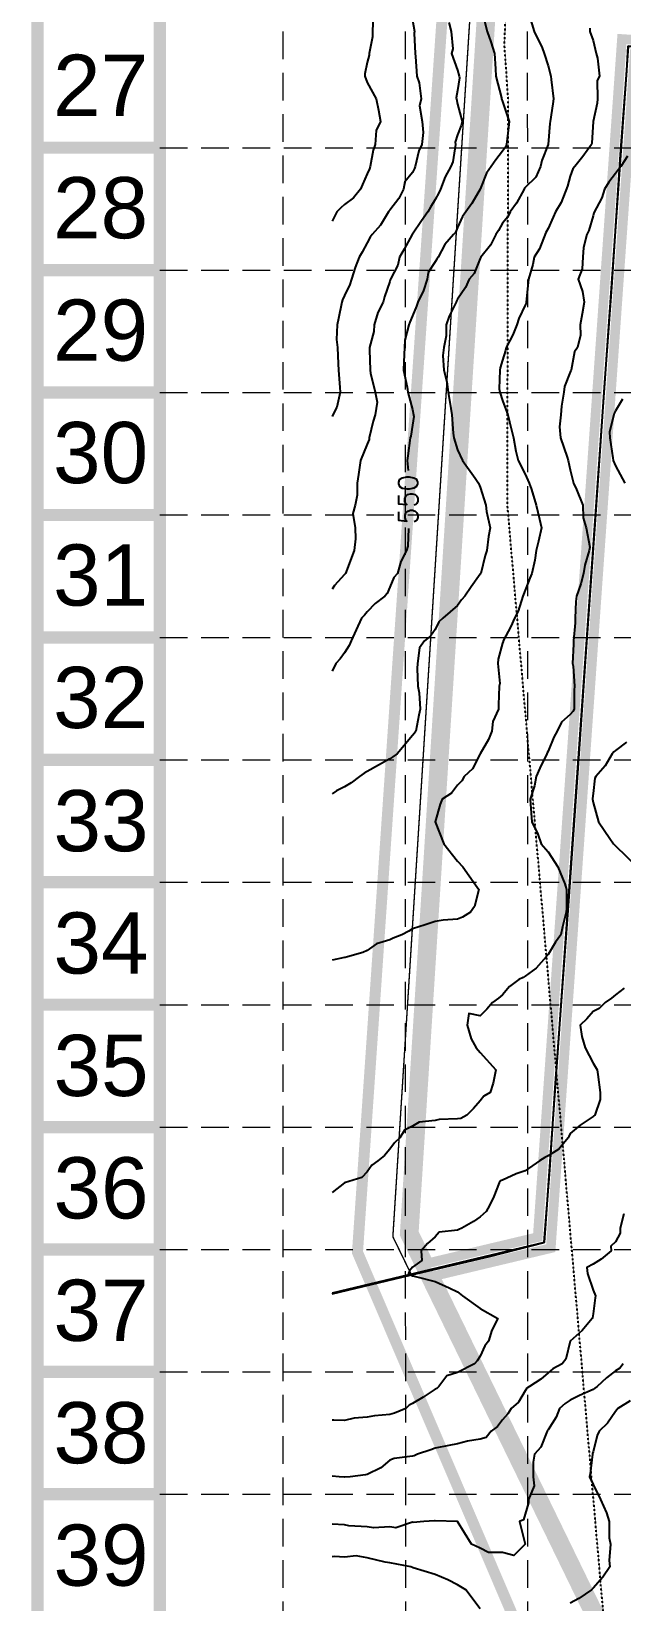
# Model space of a CAD drawing. Header units: inches. Extents: x 8135 to 11700, y -938 to 4760.
# Drawn here: x 8135 to 8564, y 1211 to 2351 of the extents above; entities that cross this region are included whole.
import ezdxf
from ezdxf.enums import TextEntityAlignment as Align

# ---------------------------------------------------------------- set-up
doc = ezdxf.new("R2010")
doc.units = ezdxf.units.IN
doc.header["$MEASUREMENT"] = 0
for name, pattern in [('DASHED', [0.75, 0.5, -0.25]), ('DASHED2', [0.375, 0.25, -0.125]), ('DOT2', [0.125, 0, -0.125]), ('HIDDEN', [0.375, 0.25, -0.125]), ('HIDDEN2', [0.1875, 0.125, -0.0625])]:
    doc.linetypes.add(name, pattern=pattern)
for name, color, linetype in [('ADJ', 11, 'Continuous'), ('ADJ-T', 11, 'Continuous'), ('BASE', 7, 'Continuous'), ('EC', 35, 'DASHED'), ('EXCAVATION-LIMITS-W&M', 3, 'DOT2'), ('FENCE', 8, 'FENCELINE3'), ('FINAL-REMEDIATION-2-27-07', 31, 'HIDDEN2'), ('GRID', 254, 'HIDDEN'), ('HATCH-1', 150, 'DASHED2'), ('HATCH-2', 100, 'HIDDEN2'), ('LIMITS OF DISTURBANCE', 1, 'HIDDEN')]:
    doc.layers.add(name, color=color, linetype=linetype)
doc.styles.get("Standard").update_dxf_attribs({"font": 'ARIAL.TTF'})
doc.styles.add('Style-simple', font='simple.shx')
doc.linetypes.add('FENCELINE3', pattern='A,0.8,-0.1,["X",Standard,S=0.1,R=0,X=-0.05,Y=-0.05],-0.1', length=1)

msp = doc.modelspace()

# ---------------------------------------------------------------- linework, layer by layer
at = {"layer": 'ADJ'}
msp.add_line((8507.9, 1471.9), (8353.8, 1435.2), dxfattribs=at)
at = {"layer": 'ADJ-T'}
msp.add_lwpolyline([(8878.6, 2319.3), (8569, 2340.6), (8507.9, 1471.9)], dxfattribs=at)
at = {"layer": 'BASE', "const_width": 8.89}
for points in [[(11695.6, -933.2), (11695.6, 4756), (8139.9, 4756), (8139.9, -933.2)], [(11606.7, -844.3), (11606.7, 4667.1), (8228.8, 4667.1), (8228.8, -844.3)]]:
    msp.add_lwpolyline(points, close=True, dxfattribs=at)
for points in [[(8228.8, 2267), (8139.9, 2267)], [(8228.8, 2178.1), (8139.9, 2178.1)], [(8228.8, 2089.2), (8139.9, 2089.2)], [(8228.8, 2000.3), (8139.9, 2000.3)], [(8228.8, 1911.4), (8139.9, 1911.4)], [(8228.8, 1822.5), (8139.9, 1822.5)], [(8228.8, 1733.6), (8139.9, 1733.6)], [(8228.8, 1644.7), (8139.9, 1644.7)], [(8228.8, 1555.8), (8139.9, 1555.8)], [(8228.8, 1467), (8139.9, 1467)], [(8228.8, 1378.1), (8139.9, 1378.1)], [(8228.8, 1289.2), (8139.9, 1289.2)]]:
    msp.add_lwpolyline(points, dxfattribs=at)
at = {"layer": 'EC', "color": 35, "linetype": 'Continuous', "flags": 128}
for points, elevation in [([(8496.3, 2365.7), (8500.6, 2351.4), (8506.5, 2339.4), (8507.9, 2335.4), (8510.7, 2326.5), (8512.7, 2318.9), (8513.1, 2316.5), (8514.8, 2302.4), (8514.1, 2298.9), (8512.3, 2285.9), (8512, 2284.5), (8510.7, 2269.4), (8506.3, 2257.6), (8505.2, 2253.4), (8501.8, 2245.7), (8494.2, 2238.1), (8493.6, 2237.5), (8493.3, 2236.9), (8487.9, 2226.6), (8483.1, 2220.4), (8481.4, 2216.7), (8477.7, 2212.2), (8474.8, 2206.8), (8472.7, 2203.9), (8469, 2196.2), (8461.8, 2187.4), (8461.7, 2187.1), (8461.4, 2186.6), (8457.1, 2175.6), (8453.4, 2171.4), (8450.8, 2165.5), (8444.9, 2157.1), (8444.3, 2155.6), (8444, 2154.9), (8438.8, 2144.6), (8436.7, 2138.4), (8436.7, 2130.3), (8434.9, 2121.9), (8434.3, 2116.2), (8434.9, 2105.4), (8437.2, 2097), (8438.2, 2089.4), (8440.2, 2077.7), (8440.8, 2072.9), (8441.7, 2059.7), (8442.2, 2056.4), (8444.9, 2047.6), (8448.5, 2039.9), (8457.8, 2027.1), (8460.2, 2023.4), (8461.4, 2020.5), (8465.5, 2007.4), (8466, 2002.8), (8468.6, 1990.9), (8467.5, 1984.7), (8466.3, 1974.4), (8465, 1970.8), (8461.8, 1957.9), (8461.7, 1957.7), (8461.4, 1957.2), (8454.8, 1948.1), (8450.3, 1941.4), (8447.8, 1938.7), (8444.9, 1934.6), (8434.3, 1925.4), (8431.4, 1922.7), (8428.7, 1917.2), (8425.3, 1912.3), (8420.9, 1908.9), (8417.3, 1903.8), (8416, 1892.4), (8415.7, 1888.9), (8416.2, 1875.9), (8417, 1871.1), (8417.9, 1859.4), (8416.8, 1854.9), (8414.6, 1843.4), (8413.6, 1841.9), (8412.2, 1840.1), (8401.2, 1826.9), (8398, 1824.6), (8395.7, 1823.2), (8379.4, 1814.1), (8377.1, 1812.8), (8373.7, 1810.4), (8367.7, 1805.7), (8362.9, 1802.9), (8357.1, 1799.9), (8353.8, 1797.7)], 549), ([(8383.7, 2363.6), (8383.3, 2351.4), (8383.3, 2347.6), (8380.9, 2335.4), (8380.7, 2334.1), (8379.4, 2328.8), (8377.7, 2320.6), (8377.6, 2318.9), (8379.4, 2314.2), (8385.8, 2302.4), (8387.5, 2294.2), (8388.9, 2285.9), (8385.9, 2279.4), (8385.1, 2269.4), (8383.6, 2265.3), (8381.5, 2253.4), (8381.1, 2251.7), (8379.4, 2247.9), (8376, 2240.3), (8374.4, 2236.9), (8369.4, 2230.5), (8362.9, 2225.7), (8360.2, 2223.2), (8357.3, 2220.4), (8353.8, 2213.6)], 553), ([(8462.6, 2366.7), (8466.4, 2351.4), (8469.1, 2343.9), (8471.8, 2335.4), (8472.5, 2324.2), (8472.7, 2318.9), (8476.8, 2303.3), (8477, 2302.4), (8477.7, 2300.5), (8482.5, 2285.9), (8481.9, 2281.7), (8480.5, 2269.4), (8479.8, 2267.3), (8477.7, 2264.4), (8472.9, 2258.1), (8469.5, 2253.4), (8466.1, 2248.6), (8461.4, 2236.9), (8455.4, 2226.4), (8451.1, 2220.4), (8448.5, 2216.9), (8444.9, 2209), (8443.5, 2205.4), (8442, 2203.9), (8435.8, 2196.6), (8430.8, 2187.4), (8430, 2186.1), (8428.7, 2184.2), (8423.7, 2176.3), (8422.8, 2171.4), (8420.3, 2163.2), (8416.1, 2154.9), (8415.2, 2151.9), (8412.2, 2144.8), (8410.4, 2140.2), (8409.5, 2138.4), (8406.7, 2127.3), (8406.4, 2121.9), (8406, 2111.6), (8405.7, 2105.4), (8408.3, 2093.1), (8408.8, 2089.4), (8412.2, 2076.8), (8413.1, 2072.9), (8413.2, 2071.9), (8412.2, 2065.6), (8411, 2057.6), (8410.6, 2056.4), (8408.9, 2043.2), (8408.4, 2039.9), (8409, 2032.5)], 550), ([(8412.2, 2359.7), (8413.7, 2351.4), (8413.4, 2350.2), (8414.1, 2335.4), (8414.5, 2333.1), (8415.4, 2318.9), (8417.1, 2314), (8418.6, 2302.4), (8417.3, 2297.3), (8419.2, 2285.9), (8420, 2278.1), (8419.1, 2269.4), (8416.9, 2264.8), (8414.3, 2253.4), (8413.8, 2251.8), (8412.2, 2249), (8406.7, 2242.3), (8405.8, 2236.9), (8402.3, 2230.2), (8395.7, 2221.6), (8395.1, 2221), (8394.8, 2220.4), (8389, 2210.7), (8383, 2203.9), (8381.4, 2201.9), (8379.4, 2198), (8375.8, 2191.1), (8373.5, 2187.4), (8370.5, 2180.1), (8368, 2171.4), (8366.7, 2167.6), (8362.9, 2159.7), (8361.3, 2156.6), (8360.9, 2154.9), (8358.5, 2142.9), (8357.5, 2138.4), (8357.1, 2127.8), (8357.8, 2121.9), (8358.3, 2110.1), (8358.4, 2105.4), (8359.4, 2092.8), (8359.6, 2089.4), (8357.4, 2078.5), (8354.4, 2072.9), (8353.8, 2071.9)], 552), ([(8438.7, 2357.8), (8440.4, 2351.4), (8441.5, 2338.8), (8440.6, 2335.4), (8444.9, 2323.3), (8446.1, 2318.9), (8446.3, 2317.6), (8444.9, 2308.6), (8444, 2303.3), (8444.3, 2302.4), (8444.9, 2298.6), (8448.4, 2285.9), (8447.6, 2283.2), (8444.9, 2276.2), (8443.2, 2271.1), (8443.4, 2269.4), (8441.6, 2256.6), (8440.1, 2253.4), (8436.1, 2245.9), (8432.7, 2236.9), (8431.3, 2234.2), (8428.7, 2229.4), (8425.3, 2223.7), (8423.4, 2220.4), (8418.7, 2213.9), (8412.2, 2204.3), (8412, 2204.1), (8411.9, 2203.9), (8406.3, 2193.3), (8402.7, 2187.4), (8401.5, 2181.7), (8396.3, 2171.4), (8396.1, 2171), (8395.7, 2169.8), (8392, 2158.6), (8390.9, 2154.9), (8387, 2147.2), (8384.5, 2138.4), (8384.2, 2133.6), (8381.1, 2121.9), (8381, 2120.3), (8381.4, 2105.4), (8381.7, 2103.2), (8385.1, 2089.4), (8386.6, 2082.1), (8385.2, 2072.9), (8383.8, 2068.4), (8380.9, 2056.4), (8380.7, 2055.1), (8379.4, 2051.8), (8374.4, 2039.9), (8373, 2029.8), (8372, 2023.4), (8372, 2014.6), (8370.7, 2007.4), (8369, 2001.3), (8370.6, 1990.9), (8370.9, 1983), (8369.9, 1974.4), (8363.6, 1957.9), (8363.4, 1957.5), (8362.9, 1957), (8355.5, 1949), (8353.8, 1946.5)], 551), ([(8541.1, 2353.7), (8541.1, 2351.4), (8543.4, 2344.7), (8545.7, 2335.4), (8546.7, 2332.1), (8548, 2318.9), (8546.5, 2315.8), (8546.7, 2302.4), (8546.4, 2299.4), (8543.4, 2285.9), (8542.6, 2270.3), (8542.4, 2269.4), (8536, 2260.6), (8530.2, 2253.4), (8528.8, 2251.6), (8526.9, 2246.3), (8524.8, 2239.1), (8520.2, 2227.2), (8516.1, 2220.4), (8514.5, 2216.5), (8510.7, 2208.4), (8509.2, 2205.4), (8504.6, 2193.5), (8500.6, 2187.4), (8499.6, 2182.2), (8496.5, 2171.4), (8494.9, 2154.9), (8494.8, 2154.2), (8494.2, 2152.7), (8489.6, 2143), (8488, 2138.4), (8485.1, 2131), (8480.3, 2121.9), (8479.8, 2119.8), (8477.7, 2112.7), (8475.9, 2107.2), (8475.6, 2105.4), (8475.2, 2091.8), (8475.8, 2089.4), (8477.7, 2083.5), (8481.6, 2072.9), (8482.6, 2068), (8485.7, 2056.4), (8487.4, 2046.7), (8489, 2039.9), (8494.2, 2029.9), (8497, 2023.4), (8498.8, 2018.9), (8502, 2007.4), (8504.4, 1997.2), (8505.9, 1990.9), (8503.8, 1981.3), (8502, 1974.4), (8501.1, 1967.5), (8499, 1957.9), (8497.6, 1954.5), (8493, 1942.5), (8492.5, 1941.4), (8488.9, 1930.5), (8486.4, 1925.4), (8483.7, 1919.4), (8478.2, 1908.9), (8478.1, 1908.5), (8477.7, 1907.1), (8474.5, 1895.6), (8474.3, 1892.4), (8475.8, 1877.9), (8475.3, 1875.9), (8474.8, 1862.4), (8474.8, 1859.4), (8470.5, 1850.4), (8469.8, 1843.4), (8467.5, 1837.3), (8461.4, 1826.9), (8455.8, 1816), (8449.7, 1810.4), (8448.1, 1807.2), (8444.9, 1804), (8440.7, 1798.2), (8433.8, 1793.9), (8432.4, 1790.2), (8428.7, 1777.4), (8434.9, 1761.4), (8444.9, 1748.8), (8448.8, 1744.9), (8458.1, 1731.7), (8460.4, 1728.4), (8457.3, 1716), (8454.5, 1711.9), (8448.5, 1708.3), (8444.9, 1706.9), (8434.5, 1706), (8428.7, 1705.2), (8421.5, 1702.6), (8412.2, 1699.7), (8409.5, 1698.1), (8404.6, 1695.4), (8398.3, 1692.9), (8395.7, 1691.9), (8386, 1688.9), (8379.4, 1684.1), (8376.2, 1682.5), (8365, 1679.4), (8363.4, 1679), (8362.9, 1678.9), (8353.8, 1677)], 548), ([(8568.4, 2260.9), (8563.6, 2253.4), (8562, 2251.1), (8559.7, 2248.3), (8554.8, 2241.9), (8551.8, 2236.9), (8549.7, 2230.5), (8544.1, 2219.8), (8543.4, 2217.5), (8540.4, 2206.9), (8539, 2203.9), (8536.4, 2194.4), (8535.9, 2187.4), (8535.6, 2179), (8532.7, 2171.4), (8535.7, 2162.6), (8537, 2154.9), (8535.6, 2146.3), (8534, 2138.4), (8534.4, 2130.9), (8532, 2121.9), (8530, 2118.8), (8527.4, 2105.4), (8527.2, 2105.1), (8526.9, 2104.1), (8522.7, 2093.6), (8522.3, 2089.4), (8520.6, 2079.4), (8520.1, 2072.9), (8519.1, 2064.3), (8519.7, 2056.4), (8524.5, 2042.3), (8525.3, 2039.9), (8526.9, 2033), (8529.3, 2023.4), (8531.5, 2018.9), (8536, 2007.4), (8536.2, 1998.1), (8538.5, 1990.9), (8541, 1976.9), (8540.6, 1974.4), (8537.5, 1963.8), (8536.5, 1957.9), (8534.5, 1950.4), (8531.5, 1941.4), (8531, 1937.4), (8530.5, 1925.4), (8530.4, 1922), (8529.2, 1908.9), (8529.3, 1906.5), (8528.6, 1892.4), (8528.9, 1890.5), (8530, 1875.9), (8529.7, 1873.1), (8529.7, 1859.4), (8528.8, 1857.6), (8526.9, 1855.4), (8520.4, 1849.9), (8517.4, 1843.4), (8515, 1839), (8510.7, 1828.9), (8510, 1827.6), (8509.8, 1826.9), (8504.7, 1816.4), (8502, 1810.4), (8500.9, 1803.7), (8497.7, 1793.9), (8497.9, 1790.2), (8499, 1777.4), (8503.3, 1768.5), (8505.8, 1761.4), (8510.7, 1755.7), (8517.8, 1744.9), (8522.9, 1732.5), (8524.2, 1728.4), (8524.2, 1714.7), (8523.9, 1711.9), (8521.2, 1701.2), (8520, 1695.4), (8516.2, 1690), (8510.7, 1681.2), (8509.9, 1680.2), (8509.3, 1679.4), (8502.2, 1671.3), (8494.2, 1665.4), (8492.6, 1664.4), (8489.5, 1662.9), (8482.8, 1657.8), (8477.7, 1651.9), (8474.8, 1649.4), (8470.3, 1646.4), (8466.3, 1641.5), (8461.4, 1636.5), (8453.2, 1638.2), (8452, 1629.9), (8454.8, 1620), (8458.4, 1613.4), (8461.4, 1609.9), (8472.8, 1597.4), (8470.9, 1587.8), (8468.6, 1580.9), (8464.1, 1578.2), (8461.4, 1574.9), (8456.6, 1569.2), (8451.8, 1564.4), (8447.3, 1562.1), (8444.9, 1561.8), (8431.6, 1561.4), (8428.7, 1560.7), (8417.1, 1559.5), (8412.2, 1556.6), (8406.5, 1553.6), (8403, 1547.9), (8399.1, 1544.4), (8395.7, 1539.7), (8391.9, 1535.3), (8387, 1531.4), (8382.8, 1528.1), (8379.4, 1523.4), (8375.4, 1519.3), (8362.9, 1515.4), (8353.8, 1508.4)], 547), ([(8564.8, 2084.3), (8559.7, 2075.8), (8558.7, 2073.9), (8558.4, 2072.9), (8555.4, 2060.7), (8555.6, 2056.4), (8557.7, 2041.9), (8558, 2039.9), (8559.7, 2036), (8566.6, 2023.4)], 546), ([(8409.3, 1990.5), (8408.9, 1977.7), (8407.9, 1974.4), (8403.7, 1966.4), (8401.3, 1957.9), (8398.8, 1954.8), (8395.7, 1947.8), (8393.8, 1943.3), (8392.1, 1941.4), (8385.1, 1935.9), (8379.4, 1930), (8377.3, 1927.5), (8375.3, 1925.4), (8371.3, 1917), (8367.8, 1908.9), (8366.2, 1905.6), (8362.9, 1900.3), (8359.6, 1895.8), (8356.5, 1892.4), (8353.8, 1886.9)], 550), ([(8567.8, 1835.3), (8559.7, 1829.3), (8558.4, 1828.2), (8557.4, 1826.9), (8552.1, 1818.1), (8545.4, 1810.4), (8544.7, 1809.1), (8543.4, 1798), (8543, 1794.3), (8543, 1793.9), (8543.4, 1791.6), (8547.3, 1777.4), (8555.6, 1765.4), (8558.3, 1761.4), (8559.7, 1760), (8575.5, 1744.9)], 546), ([(8566, 1656.6), (8559.7, 1651.9), (8556.8, 1649.4), (8552.3, 1646.4), (8547.9, 1641.9), (8543.4, 1639.8), (8538.9, 1634.4), (8534.1, 1629.9), (8535.2, 1621.7), (8537.6, 1613.4), (8543.4, 1602.2), (8546.3, 1597.4), (8546.9, 1593.9), (8548.5, 1580.9), (8548.5, 1575.8), (8544.8, 1564.4), (8543.9, 1563.9), (8543.4, 1563.4), (8534, 1557.3), (8526.9, 1551.2), (8525.9, 1549), (8525.4, 1547.9), (8518.5, 1539.9), (8510.7, 1534.9), (8508.4, 1533.7), (8504.4, 1531.4), (8494.2, 1524), (8487.5, 1521.9), (8477.7, 1517.3), (8476.2, 1516.8), (8475.2, 1515.4), (8471.3, 1505.4), (8468.3, 1498.9), (8465.8, 1494.5), (8461.4, 1490.7), (8456.5, 1487.3), (8448.2, 1482.4), (8445.9, 1481.4), (8444.9, 1481), (8431.7, 1479.4), (8428.7, 1476.1), (8423.2, 1471.4), (8418.5, 1465.9), (8419, 1459), (8412.2, 1454.1), (8410.2, 1451.4), (8409.4, 1449.4), (8412.2, 1447.7), (8414.4, 1447.3), (8428.7, 1443.8), (8439, 1439.2), (8444.9, 1436.2), (8448.6, 1433.4), (8461.4, 1424.2), (8474.2, 1416.9), (8469.9, 1408.3), (8467.5, 1400.4), (8464.8, 1397), (8461.4, 1389.4), (8459.3, 1386.1), (8457.3, 1383.9), (8444.9, 1377.7), (8437.3, 1375.1), (8431.4, 1367.4), (8430, 1366.1), (8428.7, 1365.5), (8420, 1359.8), (8412.2, 1355.1), (8409.8, 1353.8), (8407.5, 1351.4), (8399.1, 1348), (8395.7, 1347.1), (8384.6, 1346.2), (8379.4, 1345.3), (8369.9, 1344.4), (8362.9, 1342.8), (8355, 1343), (8353.8, 1343)], 546), ([(8565.8, 1492.8), (8563.2, 1482.4), (8563.2, 1478.9), (8559.7, 1472.5), (8556.3, 1469.4), (8556.6, 1465.9), (8549.3, 1459.9), (8543.4, 1456.2), (8539, 1453.8), (8539.4, 1449.4), (8543.4, 1437.4), (8545.1, 1433.4), (8544.9, 1431.9), (8543.4, 1420.2), (8543, 1417.4), (8542.7, 1416.9), (8535.6, 1408.2), (8526.9, 1400.4), (8523.6, 1387.3), (8520.9, 1383.9), (8514.1, 1380.4), (8510.7, 1377.4), (8505.4, 1372.7), (8497.3, 1367.4), (8495.4, 1366.2), (8494.2, 1364.3), (8489.3, 1356.1), (8483.9, 1351.4), (8481.5, 1347.5), (8477.7, 1343.2), (8474.1, 1338.5), (8469.5, 1334.9), (8465.8, 1330.5), (8461.4, 1329.2), (8452.2, 1327.7), (8444.9, 1325.8), (8438.7, 1324.7), (8428.7, 1322.6), (8425.6, 1321.5), (8416, 1318.4), (8413.4, 1317.1), (8412.2, 1316.8), (8399, 1315.1), (8395.7, 1314), (8389.2, 1308.4), (8379.4, 1303.5), (8378.1, 1303.2), (8367, 1301.9), (8363.2, 1301.6), (8362.9, 1301.5), (8358.9, 1301.9), (8353.8, 1302.4)], 545), ([(8565.3, 1383.9), (8562.9, 1380.7), (8559.7, 1378.9), (8553.3, 1373.8), (8546.3, 1367.4), (8544.7, 1366.2), (8543.4, 1365.3), (8533.5, 1361), (8526.9, 1357.6), (8523.1, 1355.2), (8519.1, 1351.4), (8516.7, 1345.3), (8510.7, 1336.1), (8510.2, 1335.3), (8510.1, 1334.9), (8505.5, 1323.5), (8500.9, 1318.4), (8500, 1312.5), (8499.8, 1301.9), (8500.7, 1295.4), (8496.6, 1285.4), (8496.6, 1283), (8494.2, 1274.7), (8492.9, 1270.7), (8490, 1269.4), (8494.2, 1252.9), (8485.9, 1244.7), (8477.7, 1246.8), (8467.4, 1246.8), (8461.4, 1250), (8455, 1252.9), (8444.9, 1269.4), (8428.7, 1270), (8428.3, 1269.8), (8420.4, 1269.4), (8412.8, 1268.8), (8412.2, 1268.9), (8400.2, 1264.9), (8395.7, 1265.5), (8383.9, 1264.8), (8379.4, 1265.6), (8365.9, 1266.4), (8362.9, 1267), (8353.8, 1267.6)], 544), ([(8570.4, 1357), (8561.4, 1351.4), (8560.7, 1350.4), (8559.7, 1349.2), (8553.8, 1340.9), (8547.9, 1334.9), (8546.4, 1331.9), (8543.4, 1319.9), (8543.1, 1318.7), (8543, 1318.4), (8541.3, 1304), (8540.9, 1301.9), (8543.4, 1296.4), (8548.8, 1285.4), (8553.2, 1275.8), (8555.2, 1269.4), (8555.2, 1257.5), (8556.1, 1252.9), (8555.1, 1241.1), (8555.5, 1236.4), (8550.6, 1229.1), (8543.4, 1220.9), (8542.9, 1220.5), (8542.2, 1219.9), (8533.2, 1213.6), (8526.9, 1210.2)], 543), ([(8461.4, 1206.1), (8450.9, 1219.9), (8444.9, 1223.4), (8438, 1227), (8428.7, 1230.9), (8412.7, 1235.9), (8412.2, 1236), (8411, 1236.4), (8395.7, 1239.3), (8392.3, 1239.8), (8379.4, 1243.1), (8371.4, 1244.4), (8362.9, 1243.6), (8355.6, 1243.9), (8353.8, 1243.8)], 543)]:
    msp.add_lwpolyline(points, dxfattribs=dict(at, elevation=elevation))
at = {"layer": 'EXCAVATION-LIMITS-W&M', "flags": 128}
msp.add_lwpolyline([(9041.3, 1759.1), (9109.5, 1482.1, 0.512452), (9260.1, 1421.5), (9656.1, 1672.4), (9998.4, 1798.9), (10191.9, 1827.1), (10452.4, 1948.7), (11093.3, 2446.1), (11191.2, 2162.5), (9973.6, 1130.5), (9545.9, 1031), (8620.6, 1114.8, -0.363359), (8552.6, 1183.1), (8481.2, 2008), (8481.8, 2302.1), (8479.1, 2341.6), (8500.6, 2941.2), (8907.9, 3139.2), (8912, 3253.8), (9234.3, 3057.7), (9245.9, 3030.3), (9277.4, 2993.8), (9308.4, 2975.2), (9434.3, 2920.7), (9366.5, 2702), (9095.1, 2301.5), (9081.8, 2123.2), (9040.3, 1945)], format="xyb", close=True, dxfattribs=at)
at = {"layer": 'FENCE', "ltscale": 0.25, "const_width": 1}
msp.add_lwpolyline([(8411.3, 1448.9), (8398, 1476.2), (8491, 2947.6), (8908.3, 3150.5)], dxfattribs=at)
at = {"layer": 'FENCE', "flags": 128}
msp.add_lwpolyline([(8353.8, 1434.8), (8410.5, 1448.3), (8468.1, 1461.8), (8507.9, 1471.9), (8512, 1524.9), (8516.2, 1587.8), (8525.8, 1719.9), (8532.6, 1816.4), (8538.5, 1900.9), (8545.2, 1997), (8551.8, 2093), (8557, 2165.8), (8563.4, 2262), (8567.9, 2322.7), (8569, 2340.6), (8678.2, 2333.4), (8735.3, 2329.2), (8816.3, 2323.7), (8864.1, 2320.4), (8881.4, 2335.2)], dxfattribs=at)
at = {"layer": 'FINAL-REMEDIATION-2-27-07', "const_width": 10}
msp.add_lwpolyline([(9487.4, 2896.8), (8911.8, 3181.7), (8907.9, 3139.2), (8500.6, 2941.2), (8408.1, 1478.2), (8575, 1135.4)], dxfattribs=at)
at = {"layer": 'GRID', "color": 252, "linetype": 'HIDDEN', "lineweight": 0, "ltscale": 80}
for p, q in [((8318.5, -488.7), (8318, 4663.8)), ((8407.7, -488.7), (8406.6, 4663.7)), ((8496.4, -488.7), (8495.5, 4663.5)), ((8228.8, 2267), (11606.7, 2267)), ((8228.8, 2178.1), (11606.7, 2178.1)), ((8228.8, 2089.2), (11606.7, 2089.2)), ((8228.8, 2000.3), (11606.7, 2000.3)), ((8228.8, 1911.4), (11606.7, 1911.4)), ((8228.8, 1822.5), (11606.7, 1822.5)), ((8228.8, 1733.6), (11606.7, 1733.6)), ((8228.8, 1644.7), (11606.7, 1644.7)), ((8228.8, 1555.8), (11606.7, 1555.8)), ((8228.8, 1467), (11606.7, 1467)), ((8228.8, 1378.1), (11606.7, 1378.1)), ((8228.8, 1289.2), (11606.7, 1289.2))]:
    msp.add_line(p, q, dxfattribs=at)
at = {"layer": 'HATCH-1', "const_width": 7, "flags": 128}
msp.add_lwpolyline([(8873.4, 2314.6), (8573.7, 2335.3), (8512.7, 1467.9), (8428.5, 1447.8), (8578.9, 1138.8), (8825.7, 980.2)], close=True, dxfattribs=at)
at = {"layer": 'HATCH-2', "const_width": 7}
msp.add_lwpolyline([(8902.6, 3131.1), (8873.8, 2324.6), (8564.4, 2345.9), (8503.2, 1475.9), (8424, 1457.1), (8413.2, 1479.2), (8505.4, 2937.9)], close=True, dxfattribs=at)
at = {"layer": 'LIMITS OF DISTURBANCE', "color": 1, "ltscale": 150, "const_width": 8}
msp.add_lwpolyline([(9510.8, 2909.6), (8908.9, 3203.7), (8889.5, 3198.4), (8888.4, 3150.9), (8474.3, 2952.5), (8372.3, 1464.9), (8518.5, 1123)], dxfattribs=at)

# ---------------------------------------------------------------- texts
at = {"layer": 'BASE'}
for s, p in [('27', (8185.7, 2312.3)), ('28', (8185.7, 2223.4)), ('29', (8185.7, 2134.5)), ('30', (8185.7, 2045.6)), ('31', (8185.7, 1956.7)), ('32', (8185.7, 1867.8)), ('33', (8186, 1778.3)), ('34', (8186, 1689.5)), ('35', (8186, 1600.6)), ('36', (8186, 1511.7)), ('37', (8186, 1422.8)), ('38', (8186, 1333.9)), ('39', (8186, 1245))]:
    msp.add_text(s, height=44.45, dxfattribs=at).set_placement(p, align=Align.MIDDLE_CENTER)
at = {"layer": 'EC', "color": 35, "style": 'Style-simple'}
msp.add_text('550', height=14, rotation=90.3461, dxfattribs=at).set_placement((8409.1, 2011.5, 550), align=Align.MIDDLE_CENTER)

doc.saveas('drawing.dxf')
